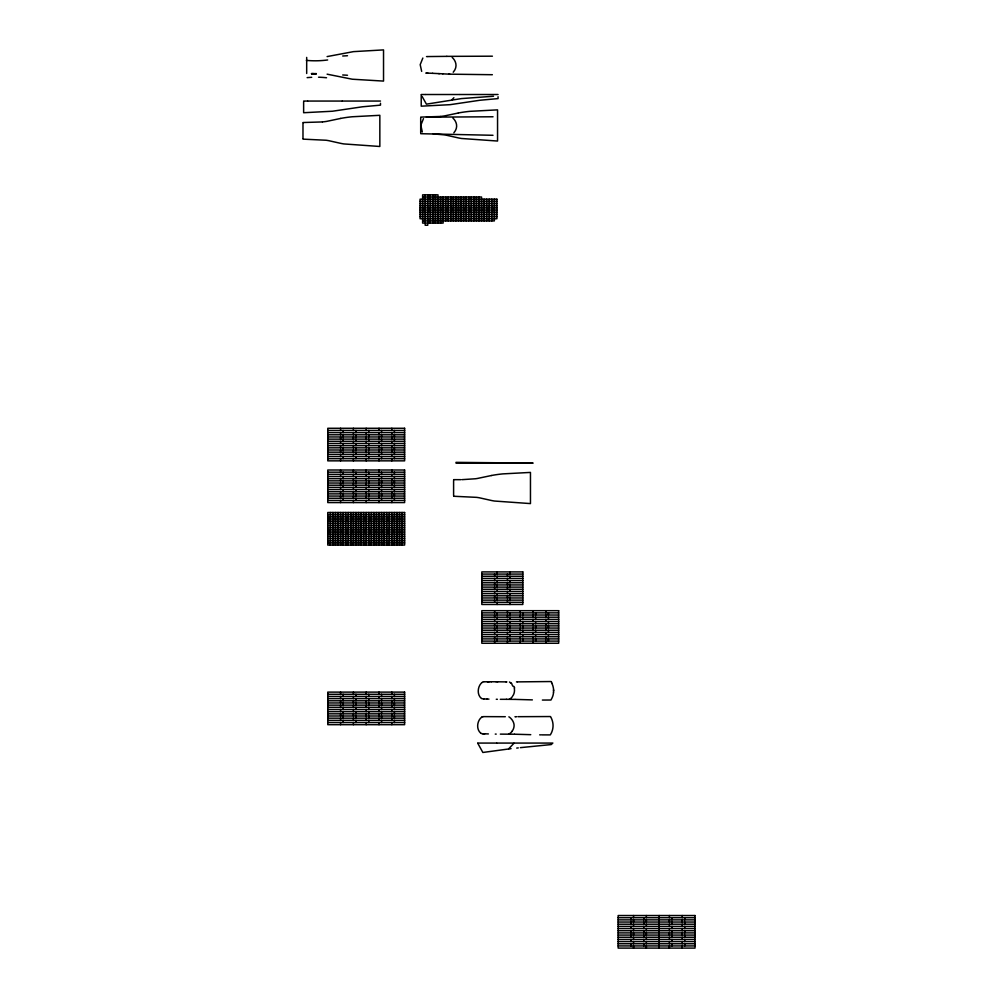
<?xml version="1.0" encoding="UTF-8"?>
<svg xmlns="http://www.w3.org/2000/svg" width="998" height="998" viewBox="0 0 998 998"><rect width="100%" height="100%" fill="white"/><g stroke="black" fill="none" stroke-linecap="round" stroke-linejoin="round"><path stroke-width="1.5" d="M553.616 690.89L553.578 689.892M553.541 692.275L553.428 693.261A14.883 12.151 88.5 0 1 552.855 695.868L552.493 696.854A16.479 12.849 -89 0 1 551.956 698.076L550.933 700.022L542.376 700.06M512.199 731.185L511.849 731.634A9.968 9.968 0 0 1 510.976 732.569L510.614 732.894A8.583 8.583 0 0 1 510.065 733.318L509.629 733.617A8.109 8.109 0 0 1 509.105 733.917L508.681 734.129M513.982 743.26L508.768 748.725M453.217 72.243C458.307 66.417 455.525 60.391 452.206 57.447M453.853 132.821C458.868 127.058 456.261 121.095 452.88 118.063M451.844 99.862L453.89 97.729M423.476 118.637L420.832 125.212L422.304 131.973M422.84 58.046L420.195 64.658L421.667 71.382M551.345 744.421L552.069 743.859M551.146 744.57L520.37 747.652M510.639 698.5L509.192 699.336M481.685 717.188C477.294 720.431 475.784 728.989 480.786 733.231M482.259 682.37C477.98 685.314 476.296 694.221 481.36 698.413M482.483 682.245L483.668 681.846M340.667 118.438L326.783 121.357A67.215 67.215 0 0 1 324.762 121.656L322.516 121.918M458.381 112.999L444.497 115.918A67.215 67.215 0 0 1 442.463 116.217L440.405 116.454M491.29 475.547L477.406 478.466A67.215 67.215 0 0 1 475.385 478.766L461.987 479.651M327.107 56.587L353.467 51.634L383.531 49.9L383.531 81.088L352.269 79.216L327.107 74.176M518.286 747.901L516.715 748.076M440.28 116.467L420.694 117.103M322.192 121.943L302.98 122.529M511.063 748.65L482.857 752.467L477.768 743.273M342.713 56.013L347.491 55.726M493.523 96.232L461.45 98.59L426.42 104.154L422.104 96.444M420.694 133.707L493 135.291M302.98 139.134L326.084 140.244A69.872 69.872 0 0 1 328.704 140.668L340.792 143.375A93.824 93.824 0 0 0 343.786 143.924L379.839 146.481L379.839 115.306L352.169 116.766A133.108 133.108 0 0 0 340.667 118.413M453.653 496.256L476.707 497.366A69.872 69.872 0 0 1 479.327 497.777L491.415 500.485A93.824 93.824 0 0 0 494.409 501.033L530.462 503.591L530.462 472.416L502.792 473.888A133.108 133.108 0 0 0 491.29 475.522M446.805 56.362L492.413 56.187M460.789 479.676L453.603 479.651M446.855 56.362L427.942 56.562M483.269 716.626L505.312 716.714M484.367 681.809L487.386 681.771M517.962 716.689L550.484 716.539A17.802 17.802 0 0 1 551.557 718.66L551.994 719.77A18.151 18.151 0 0 1 552.667 722.115L552.88 723.325A16.854 16.854 0 0 1 553.004 724.548L553.042 725.708A16.654 16.654 0 0 1 552.979 727.018L552.842 728.153A17.415 17.415 0 0 1 552.281 730.611L551.894 731.746A18.625 18.625 0 0 1 551.432 732.844L550.322 734.902L541.802 734.877M517.5 681.884L550.946 681.534M517.114 681.896L516.465 681.896M516.54 716.714L515.891 716.714M487.373 681.771L488.022 681.759M515.629 716.714L514.968 716.726M426.52 56.574L427.693 56.562M487.985 681.759L488.808 681.759M426.396 117.165L493.037 116.778M488.771 681.759L489.594 681.759M489.856 681.759L491.34 681.746M421.218 94.511L425.16 94.511M425.36 94.511L459.641 94.511M459.916 94.511L498.064 94.511M303.629 101.06L307.584 101.06M307.783 101.06L342.065 101.06M342.339 101.06L380.488 101.06M422.628 197.018L481.547 197.018L481.547 220.907M420.058 201.359L496.917 201.359M420.058 203.53L496.917 203.53M420.058 205.7L496.917 205.7M420.058 207.883L496.917 207.883M420.058 210.054L496.917 210.054M420.058 212.225L496.917 212.225M420.058 214.395L496.917 214.395M420.058 216.566L496.917 216.566M422.628 220.907L494.359 220.907L494.359 199.188M327.781 430.45L404.627 430.45M327.781 432.621L404.627 432.621M327.781 434.791L404.627 434.791M327.781 436.962L404.627 436.962M327.781 439.132L404.627 439.132M327.781 441.316L404.627 441.316M327.781 443.486L404.627 443.486M327.781 445.657L404.627 445.657M327.781 447.828L404.627 447.828M327.781 449.998L404.627 449.998M327.781 452.169L404.627 452.169M327.781 454.339L404.627 454.339M327.781 456.51L404.627 456.51M327.781 458.681L404.627 458.681M532.845 463.047L455.999 463.109L455.999 462.361L532.845 463.109M327.781 472.179L404.627 472.179M327.781 474.349L404.627 474.349M327.781 476.52L404.627 476.52M327.781 478.691L404.627 478.691M327.781 480.861L404.627 480.861M327.781 483.032L404.627 483.032M327.781 485.203L404.627 485.203M327.781 487.373L404.627 487.373M327.781 489.544L404.627 489.544M327.781 491.715L404.627 491.715M327.781 493.885L404.627 493.885M327.781 496.056L404.627 496.056M327.781 498.239L404.627 498.239M327.781 500.41L404.627 500.41M327.781 514.669L404.627 514.669M327.781 516.852L404.627 516.852M327.781 519.022L404.627 519.022M327.781 521.193L404.627 521.193M327.781 523.364L404.627 523.364M327.781 525.534L404.627 525.534M327.781 527.705L404.627 527.705M327.781 529.876L404.627 529.876M327.781 532.046L404.627 532.046M327.781 534.217L404.627 534.217M327.781 536.388L404.627 536.388M327.781 538.558L404.627 538.558M327.781 540.729L404.627 540.729M327.781 542.9L404.627 542.9M481.822 574.075L522.815 574.075M481.822 576.245L522.815 576.245M481.822 578.416L522.815 578.416M481.822 580.599L522.815 580.599M481.822 582.77L522.815 582.77M481.822 584.94L522.815 584.94M481.822 587.111L522.815 587.111M481.822 589.282L522.815 589.282M481.822 591.452L522.815 591.452M481.822 593.623L522.815 593.623M481.822 595.794L522.815 595.794M481.822 597.964L522.815 597.964M481.822 600.135L522.815 600.135M481.822 602.305L522.815 602.305M481.822 612.859L558.68 612.859M481.822 615.03L558.68 615.03M481.822 617.201L558.68 617.201M481.822 619.371L558.68 619.371M481.822 621.542L558.68 621.542M481.822 623.713L558.68 623.713M481.822 625.883L558.68 625.883M481.822 628.054L558.68 628.054M481.822 630.225L558.68 630.225M481.822 632.395L558.68 632.395M481.822 634.566L558.68 634.566M481.822 636.736L558.68 636.736M481.822 638.907L558.68 638.907M481.822 641.09L558.68 641.09M327.781 694.284L404.627 694.284M327.781 696.454L404.627 696.454M327.781 698.625L404.627 698.625M327.781 700.796L404.627 700.796M327.781 702.966L404.627 702.966M327.781 705.137L404.627 705.137M327.781 707.308L404.627 707.308M327.781 709.491L404.627 709.491M327.781 711.661L404.627 711.661M327.781 713.832L404.627 713.832M327.781 716.003L404.627 716.003M327.781 718.173L404.627 718.173M327.781 720.344L404.627 720.344M327.781 722.515L404.627 722.515M477.755 743.073L496.655 743.073M496.967 743.073L552.904 743.073M618.161 917.698L695.02 917.698M618.161 919.869L695.02 919.869M618.161 922.04L695.02 922.04M618.161 924.21L695.02 924.21M618.161 926.381L695.02 926.381M618.161 928.552L695.02 928.552M618.161 930.722L695.02 930.722M618.161 932.905L695.02 932.905M618.161 935.076L695.02 935.076M618.161 937.247L695.02 937.247M618.161 939.417L695.02 939.417M618.161 941.588L695.02 941.588M618.161 943.759L695.02 943.759M618.161 945.929L695.02 945.929M491.166 681.746L496.168 681.784M506.485 699.324L500.322 699.311M492.363 74.713L449.786 74.176M506.373 699.324L514.956 699.398M500.335 734.129L514.382 734.216M313.921 73.715L311.501 73.69L316.329 73.815L311.501 73.64L316.329 73.59M506.223 681.896L497.628 681.796M506.086 681.896L506.884 681.908M539.681 734.852L540.741 734.865M496.118 681.784L497.703 681.796M497.391 699.286L496.28 699.274M496.206 734.104L495.27 734.091M515.217 699.398L532.371 699.885M514.644 734.216L530.749 734.678M425.784 73.079L426.595 73.091M426.545 73.091L427.219 73.104M427.169 73.104L427.843 73.128M484.105 733.792L482.745 733.755A4.491 4.491 0 0 1 482.358 733.717L481.747 733.617A3.68 3.68 0 0 1 481.011 733.355M483.83 698.949L483.431 698.937A15.831 8.096 -84.2 0 1 483.194 698.924L481.61 698.55M482.982 733.755L483.818 733.78M427.818 73.128L432.658 73.316M483.693 698.937L487.236 699.062M487.124 699.049L488.97 699.111M483.157 733.767L484.779 733.817M488.396 733.929L484.966 733.817M449.811 74.176L448.851 74.139M432.633 73.316L438.446 73.603M448.9 74.139L442.85 73.84M433.244 133.894L443.798 134.817A69.872 69.872 0 0 1 446.418 135.229L458.506 137.936A93.824 93.824 0 0 0 461.5 138.485L497.553 141.042L497.553 109.867L469.883 111.339A133.108 133.108 0 0 0 458.369 112.974M438.409 73.603L439.532 73.652M439.494 73.652L442.863 73.84M347.491 75.249L342.713 74.975M509.442 682.021L509.99 682.37A13.373 8.757 80.9 0 1 510.39 682.769L510.876 683.069M552.131 683.842L552.543 684.89A15.319 12.313 88 0 1 553.241 687.373L553.441 688.433A13.822 11.215 88.3 0 1 553.478 692.263M514.232 688.158L514.407 688.782A7.772 5.427 89.8 0 1 512.648 696.08M684.765 917.698L684.765 919.869M684.765 922.04L684.765 924.21M684.765 926.381L684.765 928.552M684.765 930.722L684.765 932.905M684.765 935.076L684.765 937.247M684.765 939.417L684.765 941.588M684.765 943.759L684.765 945.929M682.208 915.528L682.208 917.698M682.208 919.869L682.208 922.04M682.208 924.21L682.208 926.381M682.208 928.552L682.208 930.722M682.208 932.905L682.208 935.076M682.208 937.247L682.208 939.417M682.208 941.588L682.208 943.759M682.208 945.929L682.208 948.1M671.966 917.698L671.966 919.869M671.966 922.04L671.966 924.21M671.966 926.381L671.966 928.552M671.966 930.722L671.966 932.905M671.966 935.076L671.966 937.247M671.966 939.417L671.966 941.588M671.966 943.759L671.966 945.929M669.396 915.528L669.396 917.698M669.396 919.869L669.396 922.04M669.396 924.21L669.396 926.381M669.396 928.552L669.396 930.722M669.396 932.905L669.396 935.076M669.396 937.247L669.396 939.417M669.396 941.588L669.396 943.759M669.396 945.929L669.396 948.1M659.154 915.528L659.154 948.1M646.342 915.528L646.342 917.698M646.342 919.869L646.342 922.04M646.342 924.21L646.342 926.381M646.342 928.552L646.342 930.722M646.342 932.905L646.342 935.076M646.342 937.247L646.342 939.417M646.342 941.588L646.342 943.759M646.342 945.929L646.342 948.1M643.785 917.698L643.785 919.869M643.785 922.04L643.785 924.21M643.785 926.381L643.785 928.552M643.785 930.722L643.785 932.905M643.785 935.076L643.785 937.247M643.785 939.417L643.785 941.588M643.785 943.759L643.785 945.929M633.53 915.528L633.53 917.698M633.53 919.869L633.53 922.04M633.53 924.21L633.53 926.381M633.53 928.552L633.53 930.722M633.53 932.905L633.53 935.076M633.53 937.247L633.53 939.417M633.53 941.588L633.53 943.759M633.53 945.929L633.53 948.1M630.973 917.698L630.973 919.869M630.973 922.04L630.973 924.21M630.973 926.381L630.973 928.552M630.973 930.722L630.973 932.905M630.973 935.076L630.973 937.247M630.973 939.417L630.973 941.588M630.973 943.759L630.973 945.929M548.438 612.859L548.438 615.03M548.438 617.201L548.438 619.371M548.438 621.542L548.438 623.713M548.438 625.883L548.438 628.054M548.438 630.225L548.438 632.395M548.438 634.566L548.438 636.736M548.438 638.907L548.438 641.09M545.869 610.689L545.869 612.859M545.869 615.03L545.869 617.201M545.869 619.371L545.869 621.542M545.869 623.713L545.869 625.883M545.869 628.054L545.869 630.225M545.869 632.395L545.869 634.566M545.869 636.736L545.869 638.907M545.869 641.09L545.869 643.261M535.627 612.859L535.627 615.03M535.627 617.201L535.627 619.371M535.627 621.542L535.627 623.713M535.627 625.883L535.627 628.054M535.627 630.225L535.627 632.395M535.627 634.566L535.627 636.736M535.627 638.907L535.627 641.09M533.057 610.689L533.057 612.859M533.057 615.03L533.057 617.201M533.057 619.371L533.057 621.542M533.057 623.713L533.057 625.883M533.057 628.054L533.057 630.225M533.057 632.395L533.057 634.566M533.057 636.736L533.057 638.907M533.057 641.09L533.057 643.261M522.815 612.859L522.815 615.03M522.815 617.201L522.815 619.371M522.815 621.542L522.815 623.713M522.815 625.883L522.815 628.054M522.815 630.225L522.815 632.395M522.815 634.566L522.815 636.736M522.815 638.907L522.815 641.09M520.257 610.689L520.257 612.859M520.257 615.03L520.257 617.201M520.257 619.371L520.257 621.542M520.257 623.713L520.257 625.883M520.257 628.054L520.257 630.225M520.257 632.395L520.257 634.566M520.257 636.736L520.257 638.907M520.257 641.09L520.257 643.261M510.003 571.904L510.003 574.075M510.003 576.245L510.003 578.416M510.003 580.599L510.003 582.77M510.003 584.94L510.003 587.111M510.003 589.282L510.003 591.452M510.003 593.623L510.003 595.794M510.003 597.964L510.003 600.135M510.003 602.305L510.003 604.476M510.003 612.859L510.003 615.03M510.003 617.201L510.003 619.371M510.003 621.542L510.003 623.713M510.003 625.883L510.003 628.054M510.003 630.225L510.003 632.395M510.003 634.566L510.003 636.736M510.003 638.907L510.003 641.09M507.446 574.075L507.446 576.245M507.446 578.416L507.446 580.599M507.446 582.77L507.446 584.94M507.446 587.111L507.446 589.282M507.446 591.452L507.446 593.623M507.446 595.794L507.446 597.964M507.446 600.135L507.446 602.305M507.446 610.689L507.446 612.859M507.446 615.03L507.446 617.201M507.446 619.371L507.446 621.542M507.446 623.713L507.446 625.883M507.446 628.054L507.446 630.225M507.446 632.395L507.446 634.566M507.446 636.736L507.446 638.907M507.446 641.09L507.446 643.261M498.064 96.731L498.064 98.59L480.05 100.237L450.073 104.678L421.218 106.175L421.218 95.072M497.191 571.904L497.191 574.075M497.191 576.245L497.191 578.416M497.191 580.599L497.191 582.77M497.191 584.94L497.191 587.111M497.191 589.282L497.191 591.452M497.191 593.623L497.191 595.794M497.191 597.964L497.191 600.135M497.191 602.305L497.191 604.476M497.191 612.859L497.191 615.03M497.191 617.201L497.191 619.371M497.191 621.542L497.191 623.713M497.191 625.883L497.191 628.054M497.191 630.225L497.191 632.395M497.191 634.566L497.191 636.736M497.191 638.907L497.191 641.09M494.634 574.075L494.634 576.245M494.634 578.416L494.634 580.599M494.634 582.77L494.634 584.94M494.634 587.111L494.634 589.282M494.634 591.452L494.634 593.623M494.634 595.794L494.634 597.964M494.634 600.135L494.634 602.305M494.634 610.689L494.634 612.859M494.634 615.03L494.634 617.201M494.634 619.371L494.634 621.542M494.634 623.713L494.634 625.883M494.634 628.054L494.634 630.225M494.634 632.395L494.634 634.566M494.634 636.736L494.634 638.907M494.634 641.09L494.634 643.261M491.789 199.188L491.789 220.907M489.232 199.188L489.232 220.907M486.675 199.188L486.675 220.907M484.105 199.188L484.105 220.907M478.99 197.018L478.99 220.907M476.42 197.018L476.42 220.907M473.863 197.018L473.863 220.907M471.293 197.018L471.293 220.907M468.736 197.018L468.736 220.907M466.178 197.018L466.178 220.907M463.608 197.018L463.608 220.907M461.051 197.018L461.051 220.907M458.494 197.018L458.494 220.907M455.924 197.018L455.924 220.907M453.603 480.375L453.603 495.607M453.366 197.018L453.366 220.907M450.809 197.018L450.809 220.907M448.239 197.018L448.239 220.907M445.682 197.018L445.682 220.907M443.124 197.018L443.124 223.078L422.628 223.078L422.628 194.847L437.997 194.847L437.997 223.078M440.555 197.018L440.555 223.078M435.427 194.847L435.427 223.078M432.87 194.847L432.87 223.078M430.313 194.847L430.313 223.078M427.743 194.847L427.743 225.249L425.185 225.249L425.185 194.847M420.694 117.826L420.694 133.058M402.069 512.498L402.069 545.07M399.512 512.498L399.512 545.07M396.942 512.498L396.942 545.07M394.385 430.45L394.385 432.621M394.385 434.791L394.385 436.962M394.385 439.132L394.385 441.316M394.385 443.486L394.385 445.657M394.385 447.828L394.385 449.998M394.385 452.169L394.385 454.339M394.385 456.51L394.385 458.681M394.385 472.179L394.385 474.349M394.385 476.52L394.385 478.691M394.385 480.861L394.385 483.032M394.385 485.203L394.385 487.373M394.385 489.544L394.385 491.715M394.385 493.885L394.385 496.056M394.385 498.239L394.385 500.41M394.385 512.498L394.385 545.07M394.385 694.284L394.385 696.454M394.385 698.625L394.385 700.796M394.385 702.966L394.385 705.137M394.385 707.308L394.385 709.491M394.385 711.661L394.385 713.832M394.385 716.003L394.385 718.173M394.385 720.344L394.385 722.515M391.815 428.279L391.815 430.45M391.815 432.621L391.815 434.791M391.815 436.962L391.815 439.132M391.815 441.316L391.815 443.486M391.815 445.657L391.815 447.828M391.815 449.998L391.815 452.169M391.815 454.339L391.815 456.51M391.815 458.681L391.815 460.851M391.815 470.008L391.815 472.179M391.815 474.349L391.815 476.52M391.815 478.691L391.815 480.861M391.815 483.032L391.815 485.203M391.815 487.373L391.815 489.544M391.815 491.715L391.815 493.885M391.815 496.056L391.815 498.239M391.815 500.41L391.815 502.58M391.815 512.498L391.815 545.07M391.815 692.113L391.815 694.284M391.815 696.454L391.815 698.625M391.815 700.796L391.815 702.966M391.815 705.137L391.815 707.308M391.815 709.491L391.815 711.661M391.815 713.832L391.815 716.003M391.815 718.173L391.815 720.344M391.815 722.515L391.815 724.685M389.257 512.498L389.257 545.07M386.7 512.498L386.7 545.07M384.13 512.498L384.13 545.07M381.573 430.45L381.573 432.621M381.573 434.791L381.573 436.962M381.573 439.132L381.573 441.316M381.573 443.486L381.573 445.657M381.573 447.828L381.573 449.998M381.573 452.169L381.573 454.339M381.573 456.51L381.573 458.681M381.573 472.179L381.573 474.349M381.573 476.52L381.573 478.691M381.573 480.861L381.573 483.032M381.573 485.203L381.573 487.373M381.573 489.544L381.573 491.715M381.573 493.885L381.573 496.056M381.573 498.239L381.573 500.41M381.573 512.498L381.573 545.07M381.573 694.284L381.573 696.454M381.573 698.625L381.573 700.796M381.573 702.966L381.573 705.137M381.573 707.308L381.573 709.491M381.573 711.661L381.573 713.832M381.573 716.003L381.573 718.173M381.573 720.344L381.573 722.515M380.488 103.281L380.488 105.139L362.474 106.786L332.484 111.227L303.629 112.724L303.629 101.621M379.015 428.279L379.015 430.45M379.015 432.621L379.015 434.791M379.015 436.962L379.015 439.132M379.015 441.316L379.015 443.486M379.015 445.657L379.015 447.828M379.015 449.998L379.015 452.169M379.015 454.339L379.015 456.51M379.015 458.681L379.015 460.851M379.015 470.008L379.015 472.179M379.015 474.349L379.015 476.52M379.015 478.691L379.015 480.861M379.015 483.032L379.015 485.203M379.015 487.373L379.015 489.544M379.015 491.715L379.015 493.885M379.015 496.056L379.015 498.239M379.015 500.41L379.015 502.58M379.015 512.498L379.015 545.07M379.015 692.113L379.015 694.284M379.015 696.454L379.015 698.625M379.015 700.796L379.015 702.966M379.015 705.137L379.015 707.308M379.015 709.491L379.015 711.661M379.015 713.832L379.015 716.003M379.015 718.173L379.015 720.344M379.015 722.515L379.015 724.685M376.446 512.498L376.446 545.07M373.888 512.498L373.888 545.07M371.331 512.498L371.331 545.07M368.761 430.45L368.761 432.621M368.761 434.791L368.761 436.962M368.761 439.132L368.761 441.316M368.761 443.486L368.761 445.657M368.761 447.828L368.761 449.998M368.761 452.169L368.761 454.339M368.761 456.51L368.761 458.681M368.761 472.179L368.761 474.349M368.761 476.52L368.761 478.691M368.761 480.861L368.761 483.032M368.761 485.203L368.761 487.373M368.761 489.544L368.761 491.715M368.761 493.885L368.761 496.056M368.761 498.239L368.761 500.41M368.761 512.498L368.761 545.07M368.761 694.284L368.761 696.454M368.761 698.625L368.761 700.796M368.761 702.966L368.761 705.137M368.761 707.308L368.761 709.491M368.761 711.661L368.761 713.832M368.761 716.003L368.761 718.173M368.761 720.344L368.761 722.515M366.204 428.279L366.204 430.45M366.204 432.621L366.204 434.791M366.204 436.962L366.204 439.132M366.204 441.316L366.204 443.486M366.204 445.657L366.204 447.828M366.204 449.998L366.204 452.169M366.204 454.339L366.204 456.51M366.204 458.681L366.204 460.851M366.204 470.008L366.204 472.179M366.204 474.349L366.204 476.52M366.204 478.691L366.204 480.861M366.204 483.032L366.204 485.203M366.204 487.373L366.204 489.544M366.204 491.715L366.204 493.885M366.204 496.056L366.204 498.239M366.204 500.41L366.204 502.58M366.204 512.498L366.204 545.07M366.204 692.113L366.204 694.284M366.204 696.454L366.204 698.625M366.204 700.796L366.204 702.966M366.204 705.137L366.204 707.308M366.204 709.491L366.204 711.661M366.204 713.832L366.204 716.003M366.204 718.173L366.204 720.344M366.204 722.515L366.204 724.685M363.646 512.498L363.646 545.07M361.076 512.498L361.076 545.07M358.519 512.498L358.519 545.07M355.949 430.45L355.949 432.621M355.949 434.791L355.949 436.962M355.949 439.132L355.949 441.316M355.949 443.486L355.949 445.657M355.949 447.828L355.949 449.998M355.949 452.169L355.949 454.339M355.949 456.51L355.949 458.681M355.949 472.179L355.949 474.349M355.949 476.52L355.949 478.691M355.949 480.861L355.949 483.032M355.949 485.203L355.949 487.373M355.949 489.544L355.949 491.715M355.949 493.885L355.949 496.056M355.949 498.239L355.949 500.41M355.949 512.498L355.949 545.07M355.949 694.284L355.949 696.454M355.949 698.625L355.949 700.796M355.949 702.966L355.949 705.137M355.949 707.308L355.949 709.491M355.949 711.661L355.949 713.832M355.949 716.003L355.949 718.173M355.949 720.344L355.949 722.515M353.392 428.279L353.392 430.45M353.392 432.621L353.392 434.791M353.392 436.962L353.392 439.132M353.392 441.316L353.392 443.486M353.392 445.657L353.392 447.828M353.392 449.998L353.392 452.169M353.392 454.339L353.392 456.51M353.392 458.681L353.392 460.851M353.392 470.008L353.392 472.179M353.392 474.349L353.392 476.52M353.392 478.691L353.392 480.861M353.392 483.032L353.392 485.203M353.392 487.373L353.392 489.544M353.392 491.715L353.392 493.885M353.392 496.056L353.392 498.239M353.392 500.41L353.392 502.58M353.392 512.498L353.392 545.07M353.392 692.113L353.392 694.284M353.392 696.454L353.392 698.625M353.392 700.796L353.392 702.966M353.392 705.137L353.392 707.308M353.392 709.491L353.392 711.661M353.392 713.832L353.392 716.003M353.392 718.173L353.392 720.344M353.392 722.515L353.392 724.685M350.834 512.498L350.834 545.07M348.265 512.498L348.265 545.07M345.707 512.498L345.707 545.07M343.15 430.45L343.15 432.621M343.15 434.791L343.15 436.962M343.15 439.132L343.15 441.316M343.15 443.486L343.15 445.657M343.15 447.828L343.15 449.998M343.15 452.169L343.15 454.339M343.15 456.51L343.15 458.681M343.15 472.179L343.15 474.349M343.15 476.52L343.15 478.691M343.15 480.861L343.15 483.032M343.15 485.203L343.15 487.373M343.15 489.544L343.15 491.715M343.15 493.885L343.15 496.056M343.15 498.239L343.15 500.41M343.15 512.498L343.15 545.07M343.15 694.284L343.15 696.454M343.15 698.625L343.15 700.796M343.15 702.966L343.15 705.137M343.15 707.308L343.15 709.491M343.15 711.661L343.15 713.832M343.15 716.003L343.15 718.173M343.15 720.344L343.15 722.515M340.58 428.279L340.58 430.45M340.58 432.621L340.58 434.791M340.58 436.962L340.58 439.132M340.58 441.316L340.58 443.486M340.58 445.657L340.58 447.828M340.58 449.998L340.58 452.169M340.58 454.339L340.58 456.51M340.58 458.681L340.58 460.851M340.58 470.008L340.58 472.179M340.58 474.349L340.58 476.52M340.58 478.691L340.58 480.861M340.58 483.032L340.58 485.203M340.58 487.373L340.58 489.544M340.58 491.715L340.58 493.885M340.58 496.056L340.58 498.239M340.58 500.41L340.58 502.58M340.58 512.498L340.58 545.07M340.58 692.113L340.58 694.284M340.58 696.454L340.58 698.625M340.58 700.796L340.58 702.966M340.58 705.137L340.58 707.308M340.58 709.491L340.58 711.661M340.58 713.832L340.58 716.003M340.58 718.173L340.58 720.344M340.58 722.515L340.58 724.685M338.023 512.498L338.023 545.07M335.465 512.498L335.465 545.07M332.895 512.498L332.895 545.07M330.338 512.498L330.338 545.07M306.685 57.41L306.685 73.49M302.98 123.265L302.98 138.472M551.208 681.584A16.679 13.797 -89.5 0 1 552.318 683.717M511.126 698.238A12.762 8.458 -86.4 0 1 510.664 698.588M512.323 696.691A12.201 7.984 -84.8 0 1 511.487 697.602M513.97 686.424A8.82 6.649 86.1 0 1 514.619 687.934M512.024 684.765A11.015 6.998 80.4 0 1 513.122 686.449M510.939 682.881A13.024 8.745 82.7 0 1 511.862 683.755M481.909 717.063A4.341 4.341 0 0 1 482.408 716.851L482.595 716.789A5.14 5.14 0 0 1 483.094 716.664M508.868 716.838A9.381 9.381 0 0 1 509.841 717.5L510.302 717.886A10.803 10.803 0 0 1 510.814 718.373L511.974 719.72A11.727 11.727 0 0 1 512.772 720.943L513.097 721.579A11.165 11.165 0 0 1 513.646 722.926L513.833 723.6A9.281 9.281 0 0 1 514.007 724.423L514.082 725.084A9.306 9.306 0 0 1 512.161 731.11M307.135 77.644A81.487 70.546 -2.8 0 1 311.7 77.308M318.549 77.22A81.487 70.546 -2.8 0 1 326.533 77.757M327.656 59.967A87.861 82.385 4 0 1 306.361 60.379M496.917 199.188L420.058 199.188L420.058 218.737L496.917 218.737L496.917 199.188M404.627 428.279L327.781 428.279L327.781 460.851L404.627 460.851L404.627 428.279M404.627 470.008L327.781 470.008L327.781 502.58L404.627 502.58L404.627 470.008M404.627 512.498L327.781 512.498L327.781 545.07L404.627 545.07L404.627 512.498M522.815 571.904L481.822 571.904L481.822 604.476L522.815 604.476L522.815 571.904M558.68 610.689L481.822 610.689L481.822 643.261L558.68 643.261L558.68 610.689M404.627 692.113L327.781 692.113L327.781 724.685L404.627 724.685L404.627 692.113M695.02 915.528L618.161 915.528L618.161 948.1L695.02 948.1L695.02 915.528"/></g></svg>
